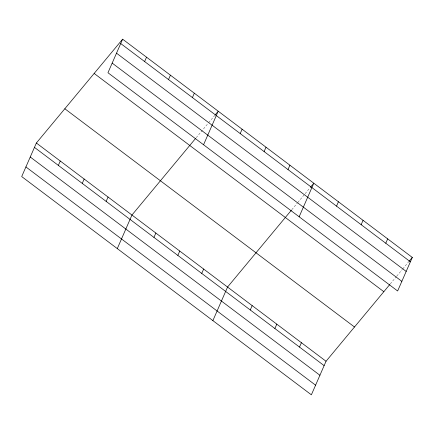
<?xml version="1.0" encoding="UTF-8"?>
<svg xmlns="http://www.w3.org/2000/svg" width="434" height="434" viewBox="0 0 434 434"><rect width="100%" height="100%" fill="white"/><g stroke="black" fill="none" stroke-linecap="round" stroke-linejoin="round"><path stroke-width="0.33" stroke-dasharray="2.17 1.63" d="M196.222 137.676L208.298 123.142M208.727 122.621L214.77 115.352M291.811 209.698L297.42 202.949M297.854 202.434L309.93 187.895M390.302 283.907L396.34 276.637M396.774 276.116L402.378 269.368M402.812 268.847L408.416 262.098"/><path stroke-width="0.65" d="M122.627 39.179L107.963 72.738L397.636 290.986L412.3 257.427L122.627 39.179L36.364 143.014L21.7 176.573L311.373 394.821L326.037 361.262L389.873 284.427M58.351 165.381L60.261 161.019M82.254 183.387L84.158 179.025M144.62 61.547L146.524 57.185M106.151 201.392L108.055 197.031M168.517 79.552L170.421 75.191M117.294 248.595L131.952 215.036L195.36 138.717M192.414 97.558L194.318 93.196M153.945 237.403L155.849 233.042M203.557 144.761L218.221 111.202L215.199 114.836M177.842 255.409L179.752 251.047M240.208 133.569L242.118 129.207M201.739 273.415L203.649 269.053M264.111 151.574L266.015 147.213M212.882 320.618L227.546 287.058L291.382 210.219M288.008 169.58L289.912 165.218M250.261 309.974L252.17 305.612M299.151 216.783L313.809 183.224L310.359 187.374M274.885 328.522L276.789 324.16M336.529 206.139L338.433 201.772M299.509 347.075L301.413 342.714M361.148 224.687L363.057 220.326M385.772 243.241L387.676 238.874M408.85 261.583L412.3 257.427M120.717 43.541L410.396 261.789M116.513 53.176L406.186 271.424M112.173 63.104L401.846 281.351M94.156 73.444L383.835 291.691M64.829 108.75L354.502 326.997M36.364 143.014L326.037 361.262M34.454 147.376L324.127 365.629M30.244 157.01L319.918 375.264M25.91 166.938L315.583 385.186"/></g></svg>
